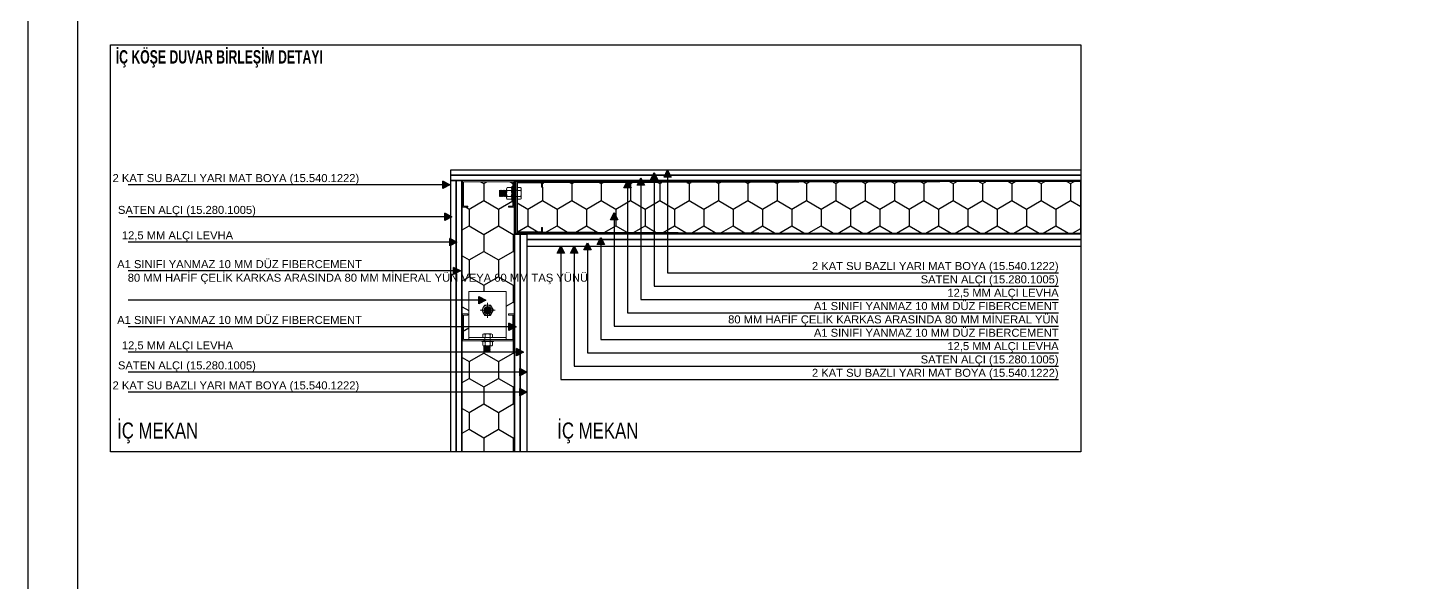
# Model space of a CAD drawing. Header units: centimetres. Extents: x -373760 to 14750, y -122502 to 29584.
# Drawn here: x -182437 to -178209, y -76684 to -75010 of the extents above; entities that cross this region are included whole.
import ezdxf
from ezdxf.enums import TextEntityAlignment as Align

# ---------------------------------------------------------------- set-up
doc = ezdxf.new("R2010")
doc.units = ezdxf.units.CM
doc.linetypes.add('HIDDEN2', pattern=[0.1875, 0.125, -0.0625])
for name, color, linetype, lineweight in [('Bolt', 7, 'Continuous', 0), ('Part', 1, 'Continuous', 0), ('Part_Hidden', 7, 'Continuous', 0), ('YAZI', 5, 'Continuous', 0)]:
    doc.layers.add(name, color=color, linetype=linetype, lineweight=lineweight)
doc.layers.add('CER', color=4, linetype='Continuous')
doc.layers.add('Tarama', color=253, linetype='Continuous')
doc.styles.add('ROMANS', font='', dxfattribs={"width": 0.8})
doc.styles.add('TROMANS', font='arial.ttf', dxfattribs={"width": 0.75})
doc.styles.add('YAZI', font='arial.ttf', dxfattribs={"height": 34})
doc.styles.get('ROMANS').set_extended_font_data('VNI-Avo')
pattern_1 = [(270, (-232217.217, -63962.663), (44.330823, -76.78324), [51.18883, -102.37765]), (30, (-232217.217, -63962.663), (44.330824, 76.78324), [51.18883, -102.37765]), (330, (-232217.217, -63962.663), (88.661647, -2e-07), [-102.37765, 51.18883])]

# ---------------------------------------------------------------- blocks, each defined once
blk = doc.blocks.new('*A721')
at = {"layer": 'Bolt'}
blk.add_hatch(color=256, dxfattribs=at).paths.add_polyline_path([(109.1, 229.4), (109.1, 229.5), (109.1, 229.6), (109.1, 229.7), (109.1, 229.8), (109.1, 229.9), (109.2, 229.9), (109.2, 230), (109.2, 230.1), (109.2, 230.2), (109.2, 230.3), (109.2, 230.4), (109.2, 230.5), (109.2, 230.5), (109.2, 230.6), (109.3, 230.7), (109.3, 230.8), (109.3, 230.9), (109.3, 231), (109.3, 231), (109.4, 231.1), (109.4, 231.2), (109.4, 231.3), (109.4, 231.4), (109.5, 231.5), (109.5, 231.5), (109.5, 231.6), (109.5, 231.7), (109.6, 231.8), (109.6, 231.9), (109.6, 231.9), (109.7, 232), (109.7, 232.1), (109.7, 232.2), (109.8, 232.3), (109.8, 232.3), (109.8, 232.4), (109.9, 232.5), (109.9, 232.6), (110, 232.6), (110, 232.7), (110, 232.8), (110.1, 232.9), (110.1, 232.9), (110.2, 233), (110.2, 233.1), (110.3, 233.2), (110.3, 233.2), (110.4, 233.3), (110.4, 233.4), (110.5, 233.4), (110.5, 233.5), (110.6, 233.6), (110.6, 233.7), (110.7, 233.7), (110.7, 233.8), (110.8, 233.9), (110.8, 233.9), (110.9, 234), (110.9, 234), (111, 234.1), (111.1, 234.2), (111.1, 234.2), (111.2, 234.3), (111.2, 234.4), (111.3, 234.4), (111.4, 234.5), (111.4, 234.5), (111.5, 234.6), (111.6, 234.6), (111.6, 234.7), (111.7, 234.8), (111.8, 234.8), (111.8, 234.9), (111.9, 234.9), (112, 235), (112, 235), (112.1, 235.1), (112.2, 235.1), (112.2, 235.2), (112.3, 235.2), (112.4, 235.3), (112.5, 235.3), (112.5, 235.4), (112.6, 235.4), (112.7, 235.4), (112.8, 235.5), (112.8, 235.5), (112.9, 235.6), (113, 235.6), (113.1, 235.6), (113.1, 235.7), (113.2, 235.7), (113.3, 235.7), (113.4, 235.8), (113.4, 235.8), (113.5, 235.8), (113.6, 235.9), (113.7, 235.9), (113.8, 235.9), (113.9, 236), (113.9, 236), (114, 236), (114.1, 236), (114.2, 236.1), (114.3, 236.1), (114.3, 236.1), (114.4, 236.1), (114.5, 236.2), (114.6, 236.2), (114.7, 236.2), (114.8, 236.2), (114.8, 236.2), (114.9, 236.2), (115, 236.3), (115.1, 236.3), (115.2, 236.3), (115.3, 236.3), (115.4, 236.3), (115.4, 236.3), (115.5, 236.3), (115.6, 236.3), (115.7, 236.3), (115.8, 236.3), (115.9, 236.3), (116, 236.3), (116, 236.3), (116.1, 236.3), (116.2, 236.3), (116.3, 236.3), (116.4, 236.3), (116.5, 236.3), (116.6, 236.3), (116.6, 236.3), (116.7, 236.3), (116.8, 236.3), (116.9, 236.3), (117, 236.3), (117.1, 236.3), (117.2, 236.3), (117.2, 236.3), (117.3, 236.2), (117.4, 236.2), (117.5, 236.2), (117.6, 236.2), (117.7, 236.2), (117.7, 236.2), (117.8, 236.1), (117.9, 236.1), (118, 236.1), (118.1, 236.1), (118.2, 236), (118.2, 236), (118.3, 236), (118.4, 236), (118.5, 235.9), (118.6, 235.9), (118.6, 235.9), (118.7, 235.8), (118.8, 235.8), (118.9, 235.8), (119, 235.7), (119, 235.7), (119.1, 235.7), (119.2, 235.6), (119.3, 235.6), (119.4, 235.6), (119.4, 235.5), (119.5, 235.5), (119.6, 235.4), (119.7, 235.4), (119.7, 235.4), (119.8, 235.3), (119.9, 235.3), (119.9, 235.2), (120, 235.2), (120.1, 235.1), (120.2, 235.1), (120.2, 235), (120.3, 235), (120.4, 234.9), (120.4, 234.9), (120.5, 234.8), (120.6, 234.8), (120.6, 234.7), (120.7, 234.6), (120.8, 234.6), (120.8, 234.5), (120.9, 234.5), (121, 234.4), (121, 234.4), (121.1, 234.3), (121.1, 234.2), (121.2, 234.2), (121.3, 234.1), (121.3, 234), (121.4, 234), (121.4, 233.9), (121.5, 233.9), (121.5, 233.8), (121.6, 233.7), (121.6, 233.7), (121.7, 233.6), (121.8, 233.5), (121.8, 233.4), (121.9, 233.4), (121.9, 233.3), (121.9, 233.2), (122, 233.2), (122, 233.1), (122.1, 233), (122.1, 232.9), (122.2, 232.9), (122.2, 232.8), (122.3, 232.7), (122.3, 232.6), (122.3, 232.6), (122.4, 232.5), (122.4, 232.4), (122.5, 232.3), (122.5, 232.3), (122.5, 232.2), (122.6, 232.1), (122.6, 232), (122.6, 231.9), (122.7, 231.9), (122.7, 231.8), (122.7, 231.7), (122.7, 231.6), (122.8, 231.5), (122.8, 231.5), (122.8, 231.4), (122.9, 231.3), (122.9, 231.2), (122.9, 231.1), (122.9, 231), (122.9, 231), (123, 230.9), (123, 230.8), (123, 230.7), (123, 230.6), (123, 230.5), (123, 230.5), (123.1, 230.4), (123.1, 230.3), (123.1, 230.2), (123.1, 230.1), (123.1, 230), (123.1, 229.9), (123.1, 229.9), (123.1, 229.8), (123.1, 229.7), (123.1, 229.6), (123.1, 229.5), (123.1, 229.4), (123.1, 229.3), (123.1, 229.3), (123.1, 229.2), (123.1, 229.1), (123.1, 229), (123.1, 228.9), (123.1, 228.8), (123.1, 228.7), (123.1, 228.7), (123.1, 228.6), (123.1, 228.5), (123.1, 228.4), (123.1, 228.3), (123, 228.2), (123, 228.2), (123, 228.1), (123, 228), (123, 227.9), (123, 227.8), (122.9, 227.7), (122.9, 227.6), (122.9, 227.6), (122.9, 227.5), (122.9, 227.4), (122.8, 227.3), (122.8, 227.2), (122.8, 227.2), (122.7, 227.1), (122.7, 227), (122.7, 226.9), (122.7, 226.8), (122.6, 226.7), (122.6, 226.7), (122.6, 226.6), (122.5, 226.5), (122.5, 226.4), (122.5, 226.4), (122.4, 226.3), (122.4, 226.2), (122.3, 226.1), (122.3, 226), (122.3, 226), (122.2, 225.9), (122.2, 225.8), (122.1, 225.7), (122.1, 225.7), (122, 225.6), (122, 225.5), (121.9, 225.5), (121.9, 225.4), (121.9, 225.3), (121.8, 225.2), (121.8, 225.2), (121.7, 225.1), (121.6, 225), (121.6, 225), (121.5, 224.9), (121.5, 224.8), (121.4, 224.8), (121.4, 224.7), (121.3, 224.6), (121.3, 224.6), (121.2, 224.5), (121.1, 224.5), (121.1, 224.4), (121, 224.3), (121, 224.3), (120.9, 224.2), (120.8, 224.2), (120.8, 224.1), (120.7, 224), (120.6, 224), (120.6, 223.9), (120.5, 223.9), (120.4, 223.8), (120.4, 223.8), (120.3, 223.7), (120.2, 223.7), (120.2, 223.6), (120.1, 223.6), (120, 223.5), (119.9, 223.5), (119.9, 223.4), (119.8, 223.4), (119.7, 223.3), (119.7, 223.3), (119.6, 223.3), (119.5, 223.2), (119.4, 223.2), (119.4, 223.1), (119.3, 223.1), (119.2, 223.1), (119.1, 223), (119, 223), (119, 222.9), (118.9, 222.9), (118.8, 222.9), (118.7, 222.8), (118.6, 222.8), (118.6, 222.8), (118.5, 222.8), (118.4, 222.7), (118.3, 222.7), (118.2, 222.7), (118.2, 222.6), (118.1, 222.6), (118, 222.6), (117.9, 222.6), (117.8, 222.6), (117.7, 222.5), (117.7, 222.5), (117.6, 222.5), (117.5, 222.5), (117.4, 222.5), (117.3, 222.4), (117.2, 222.4), (117.2, 222.4), (117.1, 222.4), (117, 222.4), (116.9, 222.4), (116.8, 222.4), (116.7, 222.4), (116.6, 222.4), (116.6, 222.4), (116.5, 222.4), (116.4, 222.4), (116.3, 222.3), (116.2, 222.3), (116.1, 222.3), (116, 222.3), (116, 222.3), (115.9, 222.4), (115.8, 222.4), (115.7, 222.4), (115.6, 222.4), (115.5, 222.4), (115.4, 222.4), (115.4, 222.4), (115.3, 222.4), (115.2, 222.4), (115.1, 222.4), (115, 222.4), (114.9, 222.4), (114.8, 222.5), (114.8, 222.5), (114.7, 222.5), (114.6, 222.5), (114.5, 222.5), (114.4, 222.6), (114.3, 222.6), (114.3, 222.6), (114.2, 222.6), (114.1, 222.6), (114, 222.7), (113.9, 222.7), (113.9, 222.7), (113.8, 222.8), (113.7, 222.8), (113.6, 222.8), (113.5, 222.8), (113.4, 222.9), (113.4, 222.9), (113.3, 222.9), (113.2, 223), (113.1, 223), (113.1, 223.1), (113, 223.1), (112.9, 223.1), (112.8, 223.2), (112.8, 223.2), (112.7, 223.3), (112.6, 223.3), (112.5, 223.3), (112.5, 223.4), (112.4, 223.4), (112.3, 223.5), (112.2, 223.5), (112.2, 223.6), (112.1, 223.6), (112, 223.7), (112, 223.7), (111.9, 223.8), (111.8, 223.8), (111.8, 223.9), (111.7, 223.9), (111.6, 224), (111.6, 224), (111.5, 224.1), (111.4, 224.2), (111.4, 224.2), (111.3, 224.3), (111.2, 224.3), (111.2, 224.4), (111.1, 224.5), (111.1, 224.5), (111, 224.6), (110.9, 224.6), (110.9, 224.7), (110.8, 224.8), (110.8, 224.8), (110.7, 224.9), (110.7, 225), (110.6, 225), (110.6, 225.1), (110.5, 225.2), (110.5, 225.2), (110.4, 225.3), (110.4, 225.4), (110.3, 225.5), (110.3, 225.5), (110.2, 225.6), (110.2, 225.7), (110.1, 225.7), (110.1, 225.8), (110, 225.9), (110, 226), (110, 226), (109.9, 226.1), (109.9, 226.2), (109.8, 226.3), (109.8, 226.4), (109.8, 226.4), (109.7, 226.5), (109.7, 226.6), (109.7, 226.7), (109.6, 226.7), (109.6, 226.8), (109.6, 226.9), (109.5, 227), (109.5, 227.1), (109.5, 227.2), (109.5, 227.2), (109.4, 227.3), (109.4, 227.4), (109.4, 227.5), (109.4, 227.6), (109.3, 227.6), (109.3, 227.7), (109.3, 227.8), (109.3, 227.9), (109.3, 228), (109.2, 228.1), (109.2, 228.2), (109.2, 228.2), (109.2, 228.3), (109.2, 228.4), (109.2, 228.5), (109.2, 228.6), (109.2, 228.7), (109.2, 228.7), (109.1, 228.8), (109.1, 228.9), (109.1, 229), (109.1, 229.1), (109.1, 229.2), (109.1, 229.3), (109.1, 229.3)], flags=17)
at = {"layer": 'Bolt', "linetype": 'Continuous', "lineweight": 0}
for p, q in [((116.1, 215.3), (116.1, 243.3)), ((102.1, 229.3), (130.1, 229.3))]:
    blk.add_line(p, q, dxfattribs=at)

msp = doc.modelspace()

# ---------------------------------------------------------------- hatches: boundary and pattern name
h = msp.add_hatch(color=256)
h.dxf.hatch_style = 1
h.paths.add_polyline_path([(-180554.91, -75468.37), (-180533.05, -75468.37), (-180539.38, -75455.97), (-180551.32, -75461.33)])
h.paths.add_polyline_path([(-180551.32, -75461.33), (-180539.38, -75455.97), (-180543.98, -75446.95)])
h = msp.add_hatch(color=256)
h.dxf.hatch_style = 1
h.paths.add_polyline_path([(-180514.6, -75460.31), (-180492.75, -75460.31), (-180499.08, -75447.91), (-180511.01, -75453.27)])
h.paths.add_polyline_path([(-180511.01, -75453.27), (-180499.08, -75447.91), (-180503.68, -75438.89)])
h = msp.add_hatch(color=256)
h.dxf.hatch_style = 1
h.paths.add_polyline_path([(-181183.35, -75473.19), (-181183.35, -75495.05), (-181170.95, -75488.72), (-181176.31, -75476.78)])
h.paths.add_polyline_path([(-181176.31, -75476.78), (-181170.95, -75488.72), (-181161.93, -75484.12)])
h = msp.add_hatch(color=256)
h.dxf.hatch_style = 1
h.paths.add_polyline_path([(-180635.52, -75492.55), (-180613.67, -75492.55), (-180620, -75480.15), (-180631.93, -75485.51)])
h.paths.add_polyline_path([(-180631.93, -75485.51), (-180620, -75480.15), (-180624.6, -75471.14)])
h = msp.add_hatch(color=256)
h.dxf.hatch_style = 1
h.paths.add_polyline_path([(-180595.22, -75484.49), (-180573.36, -75484.49), (-180579.69, -75472.09), (-180591.63, -75477.45)])
h.paths.add_polyline_path([(-180591.63, -75477.45), (-180579.69, -75472.09), (-180584.29, -75463.07)])
h = msp.add_hatch(color=256)
h.dxf.hatch_style = 1
h.paths.add_polyline_path([(-181177.07, -75569.32), (-181177.07, -75591.17), (-181164.66, -75584.85), (-181170.03, -75572.91)])
h.paths.add_polyline_path([(-181170.03, -75572.91), (-181164.66, -75584.85), (-181155.65, -75580.25)])
h = msp.add_hatch(color=256)
h.dxf.hatch_style = 1
h.paths.add_polyline_path([(-180675.83, -75589.29), (-180653.97, -75589.29), (-180660.3, -75576.89), (-180672.24, -75582.25)])
h.paths.add_polyline_path([(-180672.24, -75582.25), (-180660.3, -75576.89), (-180664.9, -75567.87)])
h = msp.add_hatch(color=256)
h.dxf.hatch_style = 1
h.paths.add_polyline_path([(-181162.13, -75646.11), (-181162.13, -75667.97), (-181149.72, -75661.64), (-181155.09, -75649.7)])
h.paths.add_polyline_path([(-181155.09, -75649.7), (-181149.72, -75661.64), (-181140.71, -75657.04)])
h = msp.add_hatch(color=256)
h.dxf.hatch_style = 1
h.paths.add_polyline_path([(-180837.05, -75690.05), (-180815.2, -75690.05), (-180821.53, -75677.65), (-180833.46, -75683.01)])
h.paths.add_polyline_path([(-180833.46, -75683.01), (-180821.53, -75677.65), (-180826.13, -75668.64)])
h = msp.add_hatch(color=256)
h.dxf.hatch_style = 1
h.paths.add_polyline_path([(-180796.75, -75690.05), (-180774.89, -75690.05), (-180781.22, -75677.65), (-180793.16, -75683.01)])
h.paths.add_polyline_path([(-180793.16, -75683.01), (-180781.22, -75677.65), (-180785.82, -75668.64)])
h = msp.add_hatch(color=256)
h.dxf.hatch_style = 1
h.paths.add_polyline_path([(-180756.44, -75679.98), (-180734.59, -75679.98), (-180740.91, -75667.57), (-180752.85, -75672.94)])
h.paths.add_polyline_path([(-180752.85, -75672.94), (-180740.91, -75667.57), (-180745.51, -75658.56)])
h = msp.add_hatch(color=256)
h.dxf.hatch_style = 1
h.paths.add_polyline_path([(-180716.14, -75663.86), (-180694.28, -75663.86), (-180700.61, -75651.45), (-180712.54, -75656.82)])
h.paths.add_polyline_path([(-180712.54, -75656.82), (-180700.61, -75651.45), (-180705.21, -75642.44)])
h = msp.add_hatch(color=256)
h.dxf.hatch_style = 1
h.paths.add_polyline_path([(-181151.11, -75733.14), (-181151.11, -75755), (-181138.7, -75748.67), (-181144.07, -75736.73)])
h.paths.add_polyline_path([(-181144.07, -75736.73), (-181138.7, -75748.67), (-181129.69, -75744.07)])
h = msp.add_hatch(color=256)
h.dxf.hatch_style = 1
h.paths.add_polyline_path([(-181074.22, -75821.6), (-181074.22, -75843.45), (-181061.82, -75837.12), (-181067.18, -75825.19)])
h.paths.add_polyline_path([(-181067.18, -75825.19), (-181061.82, -75837.12), (-181052.8, -75832.52)])
h = msp.add_hatch(color=256)
h.dxf.hatch_style = 1
h.paths.add_polyline_path([(-180983.03, -75901.73), (-180983.03, -75923.59), (-180970.63, -75917.26), (-180975.99, -75905.32)])
h.paths.add_polyline_path([(-180975.99, -75905.32), (-180970.63, -75917.26), (-180961.61, -75912.66)])
h = msp.add_hatch(color=256)
h.dxf.hatch_style = 1
h.paths.add_polyline_path([(-180960.5, -75978.53), (-180960.5, -76000.38), (-180948.1, -75994.05), (-180953.46, -75982.12)])
h.paths.add_polyline_path([(-180953.46, -75982.12), (-180948.1, -75994.05), (-180939.08, -75989.45)])
h = msp.add_hatch(color=256)
h.dxf.hatch_style = 1
h.paths.add_polyline_path([(-180950.38, -76038.98), (-180950.38, -76060.84), (-180937.98, -76054.51), (-180943.34, -76042.58)])
h.paths.add_polyline_path([(-180943.34, -76042.58), (-180937.98, -76054.51), (-180928.96, -76049.91)])
h = msp.add_hatch(color=256)
h.dxf.hatch_style = 1
h.paths.add_polyline_path([(-180950.38, -76099.44), (-180950.38, -76121.3), (-180937.98, -76114.97), (-180943.34, -76103.04)])
h.paths.add_polyline_path([(-180943.34, -76103.04), (-180937.98, -76114.97), (-180928.96, -76110.37)])
at = {"layer": 'Tarama', "ltscale": 3}
h = msp.add_hatch(dxfattribs=at)
h.set_pattern_fill('HONEY', color=256, scale=16.122465, angle=270)
h.set_pattern_definition(pattern_1)
h.paths.add_polyline_path([(-180967.66, -75989.45), (-181124.04, -75989.45), (-181124.04, -76290.79), (-180967.66, -76290.79)], flags=16)
h.paths.add_polyline_path([(-181062.46, -75968.3), (-181062.46, -75958.89, -0.254994), (-181058.76, -75956.88), (-181065.14, -75954.6), (-181055.74, -75954.6), (-181055.74, -75951.37), (-181104.11, -75951.37), (-181120.01, -75951.37), (-181120.01, -75912.66), (-181123.24, -75912.66), (-181123.24, -75954.59), (-181124.04, -75954.59), (-181126.46, -75954.59), (-181126.46, -76290.79), (-180965.24, -76290.79), (-180965.24, -75914.51), (-180971.69, -75917.8), (-180971.69, -75951.37), (-180979.54, -75951.37), (-181003.72, -75951.37), (-181039.61, -75951.37), (-181039.61, -75956.88), (-181036.59, -75956.88), (-181030.21, -75954.6), (-181047.68, -75956.88, -0.1339181), (-181040.29, -75958.89), (-181040.29, -75968.3, -0.1678131), (-181049.6, -75970.19), (-181048.67, -75970.42), (-181040.96, -75971.66), (-181040.96, -75972.55), (-181039.61, -75972.73), (-181039.61, -75977.03), (-181055.74, -75974.88), (-181054.39, -75975.96), (-181040.96, -75978.11), (-181040.96, -75979), (-181039.61, -75979.18), (-181039.61, -75983.48), (-181055.74, -75981.33), (-181055.74, -75977.03), (-181054.39, -75975.96), (-181055.74, -75974.88), (-181055.74, -75970.58), (-181049.6, -75970.19, -0.1003227), (-181055.07, -75968.3, -0.5454545)])
h.paths.add_polyline_path([(-181055.74, -75983.48), (-181054.39, -75982.41), (-181040.96, -75984.56), (-181039.61, -75985.63), (-181040.96, -75986.71), (-181039.61, -75987.78), (-181055.74, -75987.78), (-181054.39, -75986.71), (-181055.74, -75985.63), (-181054.39, -75984.56)], flags=16)
h.paths.add_polyline_path([(-180967.66, -75551.75), (-180984.59, -75551.75), (-180984.59, -75548.52), (-180971.69, -75548.52), (-180971.69, -75530.77), (-180974.27, -75530.77), (-180974.43, -75523.11, -0.254994), (-180976.85, -75527.54), (-180988.13, -75527.54, -0.2549808), (-180990.55, -75523.11), (-180990.55, -75519.89), (-180992.16, -75517.87), (-180993.45, -75519.48), (-180994.74, -75517.87), (-180996.03, -75519.48), (-180997.32, -75517.87), (-180998.61, -75519.48), (-180999.9, -75517.87), (-181001.19, -75519.48), (-181002.48, -75517.87), (-181003.77, -75519.48), (-181005.06, -75517.87), (-181006.35, -75519.48), (-181007.64, -75517.87), (-181008.93, -75519.48), (-181010.22, -75517.87), (-181011.51, -75519.48), (-181011.51, -75500.14), (-181010.22, -75501.75), (-181008.93, -75500.14), (-181007.64, -75501.75), (-181006.35, -75500.14), (-181005.06, -75501.75), (-181003.77, -75500.14), (-181001.19, -75500.14), (-180999.9, -75501.75), (-180998.61, -75500.14), (-180997.32, -75501.75), (-180996.03, -75500.14), (-180993.45, -75500.14), (-180992.16, -75501.75), (-180990.55, -75499.73), (-180990.55, -75496.51, -0.2550072), (-180988.13, -75492.07), (-180976.85, -75492.07, -0.254994), (-180974.43, -75496.51), (-180974.27, -75488.85), (-180971.69, -75488.85), (-180971.69, -75474.36), (-180979.54, -75474.36), (-181003.72, -75474.36), (-181047.68, -75474.36), (-181071.86, -75474.36), (-181120.01, -75474.36), (-181120.01, -75548.52), (-181107.12, -75548.52), (-181107.12, -75551.75), (-181124.04, -75551.75), (-181124.04, -75832.52), (-181104.11, -75832.52), (-181104.11, -75806.26), (-180991.25, -75806.26), (-180991.25, -75912.66), (-180983.03, -75912.66), (-180983.03, -75901.73), (-180971.69, -75907.52), (-180971.69, -75877.2), (-180984.59, -75877.2), (-180984.59, -75873.98), (-180967.66, -75873.98)])
h.paths.add_polyline_path([(-181104.11, -75832.52), (-181124.04, -75832.52), (-181124.04, -75912.66), (-181123.24, -75912.66), (-181123.24, -75873.98), (-181107.12, -75873.98), (-181107.12, -75877.2), (-181120.01, -75877.2), (-181120.01, -75912.66), (-181104.11, -75912.66)], flags=17)
h.paths.add_polyline_path([(-181104.11, -75912.66), (-181120.01, -75912.66), (-181120.01, -75951.37), (-181104.11, -75951.37)], flags=17)
h = msp.add_hatch(dxfattribs=at)
h.set_pattern_fill('HONEY', color=256, scale=16.122465, angle=270)
h.set_pattern_definition(pattern_1)
h.paths.add_polyline_path([(-179254.76, -75473.55), (-180503.68, -75476.51), (-180503.68, -75627.63), (-179893.77, -75629.94), (-179254.76, -75629.94)])
h.paths.add_polyline_path([(-180503.68, -75476.51), (-180543.98, -75476.6), (-180543.98, -75627.48), (-180503.68, -75627.63)])
h.paths.add_polyline_path([(-180543.98, -75476.6), (-180577.35, -75476.68), (-180573.36, -75484.49), (-180584.29, -75484.49), (-180584.29, -75627.33), (-180543.98, -75627.48)])
h.paths.add_polyline_path([(-180584.29, -75484.49), (-180595.22, -75484.49), (-180591.25, -75476.71), (-180621.71, -75476.79), (-180613.67, -75492.55), (-180624.6, -75492.55), (-180624.6, -75627.18), (-180584.29, -75627.33)])
h.paths.add_polyline_path([(-180624.6, -75492.55), (-180635.52, -75492.55), (-180627.49, -75476.8), (-180881.4, -75477.4), (-180881.4, -75490.48), (-180884.63, -75490.48), (-180884.63, -75477.58), (-180958.79, -75477.58), (-180958.79, -75492.07), (-180948.31, -75492.07, -0.2549808), (-180945.89, -75496.51), (-180945.89, -75523.11, -0.2550072), (-180948.31, -75527.54), (-180958.79, -75527.54), (-180958.79, -75625.91), (-180884.63, -75625.91), (-180884.63, -75613.01), (-180881.4, -75613.01), (-180881.4, -75626.2), (-180664.9, -75627.02), (-180664.9, -75589.29), (-180675.83, -75589.29), (-180664.9, -75567.87), (-180653.97, -75589.29), (-180664.9, -75589.29), (-180664.9, -75627.02), (-180624.6, -75627.18)])
h = msp.add_hatch(dxfattribs=at)
h.set_pattern_fill('HONEY', color=256, scale=16.122465, angle=270)
h.set_pattern_definition(pattern_1)
h.paths.add_polyline_path([(-180968.38, -75989.45), (-181124.04, -75989.45), (-181124.04, -76290.79), (-180967.66, -76290.79)])

# ---------------------------------------------------------------- linework, layer by layer
for p, q in [((-180543.98, -75446.95), (-180533.05, -75468.37)), ((-180503.68, -75438.89), (-180492.75, -75460.31)), ((-181183.35, -75484.12), (-182133.89, -75484.12)), ((-181161.93, -75484.12), (-181183.35, -75473.19)), ((-181183.35, -75495.05), (-181183.35, -75473.19)), ((-181161.93, -75484.12), (-181183.35, -75495.05)), ((-180613.67, -75492.55), (-180635.52, -75492.55)), ((-180624.6, -75471.14), (-180613.67, -75492.55)), ((-180573.36, -75484.49), (-180595.22, -75484.49)), ((-180584.29, -75463.07), (-180573.36, -75484.49)), ((-180533.05, -75468.37), (-180554.91, -75468.37)), ((-181177.07, -75580.25), (-182133.89, -75580.25)), ((-181155.65, -75580.25), (-181177.07, -75569.32)), ((-181177.07, -75591.17), (-181177.07, -75569.32)), ((-181155.65, -75580.25), (-181177.07, -75591.17)), ((-180664.9, -75567.87), (-180653.97, -75589.29)), ((-180653.97, -75589.29), (-180675.83, -75589.29)), ((-181162.13, -75657.04), (-182133.89, -75657.04)), ((-181140.71, -75657.04), (-181162.13, -75646.11)), ((-181162.13, -75667.97), (-181162.13, -75646.11)), ((-181140.71, -75657.04), (-181162.13, -75667.97)), ((-180826.13, -75668.64), (-180815.2, -75690.05)), ((-180785.82, -75668.64), (-180774.89, -75690.05)), ((-180745.51, -75658.56), (-180734.59, -75679.98)), ((-180694.28, -75663.86), (-180716.14, -75663.86)), ((-180705.21, -75642.44), (-180694.28, -75663.86)), ((-180815.2, -75690.05), (-180837.05, -75690.05)), ((-180774.89, -75690.05), (-180796.75, -75690.05)), ((-180734.59, -75679.98), (-180756.44, -75679.98)), ((-181151.11, -75744.07), (-182133.89, -75744.07)), ((-181129.69, -75744.07), (-181151.11, -75733.14)), ((-181129.69, -75744.07), (-181151.11, -75755)), ((-181074.22, -75832.52), (-182133.89, -75832.52)), ((-181074.22, -75843.45), (-181074.22, -75821.6)), ((-181052.8, -75832.52), (-181074.22, -75843.45)), ((-180983.03, -75912.66), (-182133.89, -75912.66)), ((-180961.61, -75912.66), (-180983.03, -75901.73)), ((-180983.03, -75923.59), (-180983.03, -75901.73)), ((-180961.61, -75912.66), (-180983.03, -75923.59)), ((-180960.5, -75989.45), (-182133.89, -75989.45)), ((-180939.08, -75989.45), (-180960.5, -75978.53)), ((-180960.5, -76000.38), (-180960.5, -75978.53)), ((-180939.08, -75989.45), (-180960.5, -76000.38)), ((-180950.38, -76049.91), (-182133.89, -76049.91)), ((-180928.96, -76049.91), (-180950.38, -76038.98)), ((-180950.38, -76060.84), (-180950.38, -76038.98)), ((-180928.96, -76049.91), (-180950.38, -76060.84)), ((-180950.38, -76110.37), (-182133.89, -76110.37)), ((-180928.96, -76110.37), (-180950.38, -76099.44)), ((-180950.38, -76121.3), (-180950.38, -76099.44)), ((-180928.96, -76110.37), (-180950.38, -76121.3))]:
    msp.add_line(p, q)
at = {"color": 11}
msp.add_line((-180962.01, -75632.36), (-180962.01, -75629.14), dxfattribs=at)
for points in [[(-182186.76, -75060.48), (-179254.76, -75060.48), (-179254.76, -76290.79), (-182186.76, -76290.79)], [(-180533.05, -75468.37), (-180554.91, -75468.37), (-180543.98, -75446.95)], [(-180492.75, -75460.31), (-180514.6, -75460.31), (-180503.68, -75438.89)], [(-181183.35, -75495.05), (-181183.35, -75473.19), (-181161.93, -75484.12)], [(-180613.67, -75492.55), (-180635.52, -75492.55), (-180624.6, -75471.14)], [(-180573.36, -75484.49), (-180595.22, -75484.49), (-180584.29, -75463.07)], [(-181177.07, -75591.17), (-181177.07, -75569.32), (-181155.65, -75580.25)], [(-180653.97, -75589.29), (-180675.83, -75589.29), (-180664.9, -75567.87)], [(-181162.13, -75667.97), (-181162.13, -75646.11), (-181140.71, -75657.04)], [(-180815.2, -75690.05), (-180837.05, -75690.05), (-180826.13, -75668.64)], [(-180774.89, -75690.05), (-180796.75, -75690.05), (-180785.82, -75668.64)], [(-180734.59, -75679.98), (-180756.44, -75679.98), (-180745.51, -75658.56)], [(-180694.28, -75663.86), (-180716.14, -75663.86), (-180705.21, -75642.44)], [(-181151.11, -75755), (-181151.11, -75733.14), (-181129.69, -75744.07)], [(-181074.22, -75843.45), (-181074.22, -75821.6), (-181052.8, -75832.52)], [(-180983.03, -75923.59), (-180983.03, -75901.73), (-180961.61, -75912.66)], [(-180960.5, -76000.38), (-180960.5, -75978.53), (-180939.08, -75989.45)], [(-180950.38, -76060.84), (-180950.38, -76038.98), (-180928.96, -76049.91)], [(-180950.38, -76121.3), (-180950.38, -76099.44), (-180928.96, -76110.37)]]:
    msp.add_lwpolyline(points, close=True)
for points in [[(-179254.76, -75455.01), (-181158.71, -75455.01), (-181158.71, -75438.89), (-179254.76, -75438.89)], [(-179254.76, -75471.14), (-181158.71, -75471.14), (-181158.71, -75455.01), (-179254.76, -75455.01)], [(-181158.71, -76290.79), (-181158.71, -75471.14), (-181142.59, -75471.14), (-181142.59, -76290.79)], [(-181142.59, -76290.79), (-181142.59, -75471.14), (-181126.46, -75471.14), (-181126.46, -76290.79)], [(-180965.24, -76290.79), (-180965.24, -75632.36), (-180949.12, -75632.36), (-180949.12, -76290.79)], [(-180949.12, -76290.79), (-180949.12, -75632.36), (-180928.96, -75632.36), (-180928.96, -76290.79)], [(-179254.76, -75632.36), (-180928.96, -75632.36), (-180928.96, -75648.48), (-179254.76, -75648.48)], [(-179254.76, -75648.48), (-180928.96, -75648.48), (-180928.96, -75668.64), (-179254.76, -75668.64)]]:
    msp.add_lwpolyline(points, dxfattribs=at)
for points in [[(-180503.68, -75460.31), (-180503.68, -75749.25), (-179322.18, -75749.25)], [(-180624.6, -75492.55), (-180624.6, -75870.17), (-179322.18, -75870.17)], [(-180584.29, -75484.49), (-180584.29, -75829.86), (-179322.18, -75829.86)], [(-180543.98, -75468.37), (-180543.98, -75789.55), (-179322.18, -75789.55)], [(-180664.9, -75589.29), (-180664.9, -75910.47), (-179322.18, -75910.47)], [(-180705.21, -75663.86), (-180705.21, -75950.78), (-179322.18, -75950.78)], [(-180826.13, -75690.05), (-180826.13, -76071.7), (-179322.18, -76071.7)], [(-180785.82, -75690.05), (-180785.82, -76031.39), (-179322.18, -76031.39)], [(-180745.51, -75679.98), (-180745.51, -75991.08), (-179322.18, -75991.08)]]:
    msp.add_lwpolyline(points)
at = {"layer": 'Bolt', "color": 3}
for p, q in [((-181011.51, -75519.48), (-181011.51, -75500.14)), ((-181010.22, -75501.75), (-181011.51, -75500.14)), ((-181008.93, -75500.14), (-181011.51, -75519.48)), ((-181010.22, -75501.75), (-181011.51, -75509.81)), ((-181010.22, -75501.75), (-181008.93, -75500.14)), ((-181010.22, -75517.87), (-181007.64, -75501.75)), ((-181008.93, -75500.14), (-181007.64, -75501.75)), ((-181008.93, -75519.48), (-181006.35, -75500.14)), ((-181007.64, -75501.75), (-181006.35, -75500.14)), ((-181005.06, -75501.75), (-181007.64, -75517.87)), ((-181006.35, -75500.14), (-181005.06, -75501.75)), ((-181003.77, -75500.14), (-181006.35, -75519.48)), ((-181005.06, -75501.75), (-181003.77, -75500.14)), ((-181005.06, -75517.87), (-181002.48, -75501.75)), ((-181003.77, -75500.14), (-181002.48, -75501.75)), ((-181003.77, -75519.48), (-181001.19, -75500.14)), ((-181002.48, -75501.75), (-181001.19, -75500.14)), ((-180999.9, -75501.75), (-181002.48, -75517.87)), ((-181001.19, -75500.14), (-180999.9, -75501.75)), ((-180998.61, -75500.14), (-181001.19, -75519.48)), ((-180999.9, -75501.75), (-180998.61, -75500.14)), ((-180999.9, -75517.87), (-180997.32, -75501.75)), ((-180998.61, -75500.14), (-180997.32, -75501.75)), ((-180998.61, -75519.48), (-180996.03, -75500.14)), ((-180997.32, -75501.75), (-180996.03, -75500.14)), ((-180994.74, -75501.75), (-180997.32, -75517.87)), ((-180996.03, -75500.14), (-180994.74, -75501.75)), ((-180993.45, -75500.14), (-180996.03, -75519.48)), ((-180994.74, -75501.75), (-180993.45, -75500.14)), ((-180994.74, -75517.87), (-180992.16, -75501.75)), ((-180993.45, -75500.14), (-180992.16, -75501.75)), ((-180993.45, -75519.48), (-180990.87, -75500.14)), ((-180992.16, -75501.75), (-180990.87, -75500.14)), ((-180990.87, -75500.14), (-180990.55, -75500.54)), ((-180990.55, -75523.11), (-180990.55, -75496.51)), ((-180990.55, -75523.11), (-180990.55, -75496.51)), ((-180988.13, -75492.07), (-180976.85, -75492.07)), ((-180988.13, -75500.94), (-180976.85, -75500.94)), ((-180974.43, -75523.11), (-180974.43, -75496.51)), ((-180974.27, -75500.14), (-180974.43, -75500.14)), ((-180974.27, -75530.77), (-180974.27, -75488.85)), ((-180971.69, -75488.85), (-180974.27, -75488.85)), ((-180971.69, -75530.77), (-180971.69, -75488.85)), ((-180958.79, -75500.14), (-180971.69, -75500.14)), ((-180958.79, -75492.07), (-180948.31, -75492.07)), ((-180958.79, -75527.54), (-180958.79, -75492.07)), ((-180948.31, -75500.94), (-180958.79, -75500.94)), ((-180945.89, -75523.11), (-180945.89, -75496.51)), ((-181011.51, -75519.48), (-181010.22, -75517.87)), ((-181010.22, -75517.87), (-181008.93, -75519.48)), ((-181008.93, -75519.48), (-181007.64, -75517.87)), ((-181007.64, -75517.87), (-181006.35, -75519.48)), ((-181006.35, -75519.48), (-181005.06, -75517.87)), ((-181005.06, -75517.87), (-181003.77, -75519.48)), ((-181003.77, -75519.48), (-181002.48, -75517.87)), ((-181002.48, -75517.87), (-181001.19, -75519.48)), ((-181001.19, -75519.48), (-180999.9, -75517.87)), ((-180999.9, -75517.87), (-180998.61, -75519.48)), ((-180998.61, -75519.48), (-180997.32, -75517.87)), ((-180997.32, -75517.87), (-180996.03, -75519.48)), ((-180996.03, -75519.48), (-180994.74, -75517.87)), ((-180994.74, -75517.87), (-180993.45, -75519.48)), ((-180993.45, -75519.48), (-180992.16, -75517.87)), ((-180992.16, -75517.87), (-180990.55, -75507.79)), ((-180992.16, -75517.87), (-180990.87, -75519.48)), ((-180990.87, -75519.48), (-180990.55, -75519.08)), ((-180976.85, -75518.68), (-180988.13, -75518.68)), ((-180976.85, -75527.54), (-180988.13, -75527.54)), ((-180974.27, -75519.48), (-180974.43, -75519.48)), ((-180971.69, -75530.77), (-180974.27, -75530.77)), ((-180958.79, -75519.48), (-180971.69, -75519.48)), ((-180948.31, -75518.68), (-180958.79, -75518.68)), ((-180948.31, -75527.54), (-180958.79, -75527.54))]:
    msp.add_line(p, q, dxfattribs=at)
at = {"layer": 'Bolt', "color": 4}
for p, q in [((-181030.21, -75954.6), (-181065.14, -75954.6)), ((-181065.14, -75954.6), (-181065.14, -75956.75)), ((-181030.21, -75956.75), (-181065.14, -75956.75)), ((-181062.46, -75944.92), (-181062.46, -75936.18)), ((-181032.9, -75944.92), (-181062.46, -75944.92)), ((-181062.46, -75968.3), (-181062.46, -75958.89)), ((-181036.59, -75934.17), (-181058.76, -75934.17)), ((-181036.59, -75956.88), (-181058.76, -75956.88)), ((-181055.74, -75944.92), (-181055.74, -75954.6)), ((-181055.74, -75956.75), (-181055.74, -75956.88)), ((-181055.07, -75936.18), (-181055.07, -75944.92)), ((-181055.07, -75968.3), (-181055.07, -75958.89)), ((-181040.29, -75936.18), (-181040.29, -75944.92)), ((-181040.29, -75958.89), (-181040.29, -75968.3)), ((-181039.61, -75944.92), (-181039.61, -75954.6)), ((-181039.61, -75956.75), (-181039.61, -75956.88)), ((-181032.9, -75936.18), (-181032.9, -75944.92)), ((-181032.9, -75958.89), (-181032.9, -75968.3)), ((-181030.21, -75954.6), (-181030.21, -75956.75)), ((-181036.59, -75970.31), (-181058.76, -75970.31)), ((-181036.59, -75970.31), (-181058.76, -75970.31)), ((-181055.74, -75970.58), (-181055.4, -75970.31)), ((-181054.39, -75971.66), (-181055.74, -75970.58)), ((-181039.61, -75972.73), (-181055.74, -75970.58)), ((-181055.74, -75972.73), (-181054.39, -75971.66)), ((-181054.39, -75973.81), (-181055.74, -75972.73)), ((-181055.74, -75972.73), (-181039.61, -75974.88)), ((-181055.74, -75974.88), (-181054.39, -75973.81)), ((-181054.39, -75975.96), (-181055.74, -75974.88)), ((-181039.61, -75977.03), (-181055.74, -75974.88)), ((-181055.74, -75977.03), (-181054.39, -75975.96)), ((-181054.39, -75978.11), (-181055.74, -75977.03)), ((-181055.74, -75977.03), (-181039.61, -75979.18)), ((-181055.74, -75979.18), (-181054.39, -75978.11)), ((-181054.39, -75980.26), (-181055.74, -75979.18)), ((-181039.61, -75981.33), (-181055.74, -75979.18)), ((-181055.74, -75981.33), (-181054.39, -75980.26)), ((-181054.39, -75982.41), (-181055.74, -75981.33)), ((-181055.74, -75981.33), (-181039.61, -75983.48)), ((-181055.74, -75983.48), (-181054.39, -75982.41)), ((-181054.39, -75984.56), (-181055.74, -75983.48)), ((-181039.61, -75985.63), (-181055.74, -75983.48)), ((-181055.74, -75985.63), (-181054.39, -75984.56)), ((-181054.39, -75986.71), (-181055.74, -75985.63)), ((-181055.74, -75985.63), (-181039.61, -75987.78)), ((-181054.39, -75986.71), (-181055.74, -75987.78)), ((-181039.61, -75987.78), (-181055.74, -75987.78)), ((-181040.96, -75973.81), (-181054.39, -75971.66)), ((-181054.39, -75973.81), (-181040.96, -75975.96)), ((-181040.96, -75978.11), (-181054.39, -75975.96)), ((-181054.39, -75978.11), (-181040.96, -75980.26)), ((-181040.96, -75982.41), (-181054.39, -75980.26)), ((-181054.39, -75982.41), (-181040.96, -75984.56)), ((-181040.96, -75986.71), (-181054.39, -75984.56)), ((-181054.39, -75986.71), (-181047.68, -75987.78)), ((-181040.96, -75971.66), (-181049.36, -75970.31)), ((-181040.96, -75971.66), (-181039.61, -75970.58)), ((-181039.61, -75972.73), (-181040.96, -75971.66)), ((-181040.96, -75973.81), (-181039.61, -75972.73)), ((-181039.61, -75974.88), (-181040.96, -75973.81)), ((-181040.96, -75975.96), (-181039.61, -75974.88)), ((-181039.61, -75977.03), (-181040.96, -75975.96)), ((-181040.96, -75978.11), (-181039.61, -75977.03)), ((-181039.61, -75979.18), (-181040.96, -75978.11)), ((-181040.96, -75980.26), (-181039.61, -75979.18)), ((-181039.61, -75981.33), (-181040.96, -75980.26)), ((-181040.96, -75982.41), (-181039.61, -75981.33)), ((-181039.61, -75983.48), (-181040.96, -75982.41)), ((-181040.96, -75984.56), (-181039.61, -75983.48)), ((-181039.61, -75985.63), (-181040.96, -75984.56)), ((-181040.96, -75986.71), (-181039.61, -75985.63)), ((-181039.61, -75987.78), (-181040.96, -75986.71)), ((-181039.61, -75970.58), (-181039.95, -75970.31))]:
    msp.add_line(p, q, dxfattribs=at)
at = {"layer": 'Bolt', "color": 2}
msp.add_lwpolyline([(-181038.81, -75878.05), (-181029.94, -75862.69), (-181038.81, -75847.33), (-181056.54, -75847.33), (-181065.41, -75862.69), (-181056.54, -75878.05)], close=True, dxfattribs=at)
for radius in [15.36, 8.87]:
    msp.add_circle((-181047.68, -75862.69), radius, dxfattribs=at)
at = {"layer": 'Bolt', "color": 2, "linetype": 'Continuous', "lineweight": 0}
msp.add_circle((-181047.68, -75862.69), 11.29, dxfattribs=at)
at = {"layer": 'Bolt', "color": 3}
for centre, radius, start, end in [((-180985.28, -75496.51), 5.27, 122.77908, 237.22092), ((-180973.08, -75509.81), 17.47, 149.48976, 210.51024), ((-180979.7, -75496.51), 5.27, 302.77908, 57.22092), ((-180991.89, -75509.81), 17.47, 329.48976, 30.51024), ((-180951.16, -75496.51), 5.27, 302.77908, 57.22092), ((-180963.36, -75509.81), 17.47, 329.48976, 30.51024), ((-180985.28, -75523.11), 5.27, 122.77908, 237.22092), ((-180979.7, -75523.11), 5.27, 302.77908, 57.22092), ((-180951.16, -75523.11), 5.27, 302.77908, 57.22092)]:
    msp.add_arc(centre, radius, start, end, dxfattribs=at)
at = {"layer": 'Bolt', "color": 2}
for start, end in [(30, 150), (210, 330)]:
    msp.add_arc((-181047.68, -75862.69), 9.67, start, end, dxfattribs=at)
at = {"layer": 'Bolt', "color": 4}
for centre, radius, start, end in [((-181058.76, -75938.56), 4.39, 32.77908, 147.22092), ((-181058.76, -75961.27), 4.39, 32.77908, 147.22092), ((-181058.76, -75965.92), 4.39, 212.77908, 327.22092), ((-181047.68, -75948.72), 14.56, 59.48976, 120.51024), ((-181047.68, -75971.43), 14.56, 59.48976, 120.51024), ((-181047.68, -75955.76), 14.56, 239.48976, 300.51024), ((-181036.59, -75938.56), 4.39, 32.77908, 147.22092), ((-181036.59, -75961.27), 4.39, 32.77908, 147.22092), ((-181036.59, -75965.92), 4.39, 212.77908, 327.22092)]:
    msp.add_arc(centre, radius, start, end, dxfattribs=at)
at = {"layer": 'CER', "color": 2}
msp.add_lwpolyline([(-174354.96, -56588.86), (-182436.51, -56588.86), (-182436.51, -86588.86), (-174354.96, -86588.86)], dxfattribs=at)
msp.add_lwpolyline([(-182286.51, -86438.86), (-174504.96, -86438.86), (-174504.96, -56738.86), (-182286.51, -56738.86)], close=True, dxfattribs=at)
at = {"layer": 'Part', "color": 11, "linetype": 'Continuous', "lineweight": 9}
for p, q in [((-181126.46, -76290.79), (-181126.46, -75471.14)), ((-181126.46, -75471.14), (-181124.04, -75471.14)), ((-181124.04, -76290.79), (-181124.04, -75471.14)), ((-181124.04, -75471.14), (-181123.24, -75471.14)), ((-181123.24, -75551.75), (-181123.24, -75471.14)), ((-181123.24, -75471.14), (-181070.03, -75471.14)), ((-181071.86, -75474.36), (-181120.01, -75474.36)), ((-181120.01, -75474.36), (-181120.01, -75548.52)), ((-181047.68, -75474.36), (-181071.86, -75474.36)), ((-181070.03, -75471.14), (-181045.85, -75471.14)), ((-181070.03, -75471.14), (-180981.36, -75471.14)), ((-181003.72, -75474.36), (-181047.68, -75474.36)), ((-181045.85, -75471.14), (-181005.54, -75471.14)), ((-181005.54, -75471.14), (-180981.36, -75471.14)), ((-180979.54, -75474.36), (-181003.72, -75474.36)), ((-180981.36, -75471.14), (-180968.46, -75471.14)), ((-180971.69, -75474.36), (-180979.54, -75474.36)), ((-180971.69, -75548.52), (-180971.69, -75474.36)), ((-180968.46, -75471.14), (-180968.46, -75551.75)), ((-180965.24, -75471.14), (-180968.46, -75471.14)), ((-180967.66, -76290.79), (-180967.66, -75471.14)), ((-180965.24, -76290.79), (-180965.24, -75471.14)), ((-180962.01, -75471.14), (-180962.01, -75474.36)), ((-180962.01, -75471.14), (-179254.76, -75471.14)), ((-180962.01, -75473.55), (-179254.76, -75473.55)), ((-180962.01, -75567.87), (-180962.01, -75474.36)), ((-180962.01, -75474.36), (-180881.4, -75474.36)), ((-180884.63, -75477.58), (-180958.79, -75477.58)), ((-180958.79, -75477.58), (-180958.79, -75566.04)), ((-180884.63, -75490.48), (-180884.63, -75477.58)), ((-180881.4, -75490.48), (-180884.63, -75490.48)), ((-180881.4, -75474.36), (-180881.4, -75490.48)), ((-180962.01, -75511.44), (-180962.01, -75567.87)), ((-180962.01, -75629.14), (-180962.01, -75511.44)), ((-180962.01, -75511.44), (-180962.01, -75550.14)), ((-180958.79, -75548.31), (-180958.79, -75513.27)), ((-180958.79, -75513.27), (-180958.79, -75625.91)), ((-180958.79, -75539.87), (-180958.79, -75557.6)), ((-181107.12, -75551.75), (-181123.24, -75551.75)), ((-181120.01, -75548.52), (-181107.12, -75548.52)), ((-181107.12, -75548.52), (-181107.12, -75551.75)), ((-180984.59, -75551.75), (-180984.59, -75548.52)), ((-180984.59, -75548.52), (-180971.69, -75548.52)), ((-180968.46, -75551.75), (-180984.59, -75551.75)), ((-180962.01, -75550.14), (-180962.01, -75567.87)), ((-180958.79, -75566.04), (-180958.79, -75548.31)), ((-180881.4, -75629.14), (-180962.01, -75629.14)), ((-180962.01, -75629.94), (-179254.76, -75629.94)), ((-180958.79, -75625.91), (-180884.63, -75625.91)), ((-180884.63, -75613.01), (-180881.4, -75613.01)), ((-180884.63, -75625.91), (-180884.63, -75613.01)), ((-180881.4, -75613.01), (-180881.4, -75629.14)), ((-180962.01, -75632.36), (-179254.76, -75632.36)), ((-181104.11, -75806.26), (-181104.11, -75951.37)), ((-180991.25, -75806.26), (-181104.11, -75806.26)), ((-180991.25, -75951.37), (-180991.25, -75806.26)), ((-181107.12, -75873.98), (-181123.24, -75873.98)), ((-181123.24, -75873.98), (-181123.24, -75954.59)), ((-181120.01, -75951.37), (-181120.01, -75877.2)), ((-181120.01, -75877.2), (-181107.12, -75877.2)), ((-181107.12, -75877.2), (-181107.12, -75873.98)), ((-180968.46, -75873.98), (-180984.59, -75873.98)), ((-180984.59, -75873.98), (-180984.59, -75877.2)), ((-180984.59, -75877.2), (-180971.69, -75877.2)), ((-180971.69, -75877.2), (-180971.69, -75951.37)), ((-180968.46, -75954.59), (-180968.46, -75873.98)), ((-181126.46, -75954.59), (-181124.04, -75954.59)), ((-181124.04, -75954.59), (-181123.24, -75954.59)), ((-181123.24, -75954.59), (-181070.03, -75954.59)), ((-181071.86, -75951.37), (-181120.01, -75951.37)), ((-181104.11, -75951.37), (-180991.25, -75951.37)), ((-181003.72, -75954.59), (-181071.86, -75954.59)), ((-181070.03, -75951.37), (-180981.36, -75951.37)), ((-181045.85, -75951.37), (-181005.54, -75951.37)), ((-181005.54, -75951.37), (-180981.36, -75951.37)), ((-180979.54, -75951.37), (-181003.72, -75951.37)), ((-181003.72, -75954.59), (-180968.46, -75954.59)), ((-180971.69, -75951.37), (-180979.54, -75951.37))]:
    msp.add_line(p, q, dxfattribs=at)
at = {"layer": 'Part_Hidden', "color": 20, "linetype": 'HIDDEN2', "lineweight": 9}
msp.add_line((-180991.25, -75944.92), (-181104.11, -75944.92), dxfattribs=at)
at = {"layer": 'Tarama', "color": 3, "ltscale": 3}
msp.add_lwpolyline([(-180958.79, -75477.58), (-180958.79, -75625.91), (-179254.76, -75632.36), (-179254.76, -75473.55), (-180958.79, -75477.58)], dxfattribs=at)

# ---------------------------------------------------------------- block references
at = {"lineweight": 0, "xscale": 1.612246485892683, "yscale": 1.612246485892683, "zscale": 1.612246485892683, "rotation": 180}
msp.add_blockref('*A721', (-180860.45, -75492.93), dxfattribs=at)

# ---------------------------------------------------------------- texts
at = {"layer": 'YAZI', "style": 'YAZI'}
for s, p in [('2 KAT SU BAZLI YARI MAT BOYA (15.540.1222)', (-181435.56, -75475.47)), ('SATEN ALÇI (15.280.1005)', (-181747.86, -75571.6)), ('12,5 MM ALÇI LEVHA', (-181816.75, -75648.4)), ('A1 SINIFI YANMAZ 10 MM DÜZ FIBERCEMENT', (-181427.49, -75735.42)), ('2 KAT SU BAZLI YARI MAT BOYA (15.540.1222)', (-179322.18, -75741.19)), ('SATEN ALÇI (15.280.1005)', (-179322.18, -75781.49)), ('12,5 MM ALÇI LEVHA', (-179322.18, -75821.8)), ('A1 SINIFI YANMAZ 10 MM DÜZ FIBERCEMENT', (-179322.18, -75862.1)), ('A1 SINIFI YANMAZ 10 MM DÜZ FIBERCEMENT', (-181427.49, -75904.01)), ('80 MM HAFİF ÇELİK KARKAS ARASINDA 80 MM MİNERAL YÜN', (-179322.18, -75902.41)), ('A1 SINIFI YANMAZ 10 MM DÜZ FIBERCEMENT', (-179322.18, -75942.72)), ('12,5 MM ALÇI LEVHA', (-181816.75, -75980.81)), ('12,5 MM ALÇI LEVHA', (-179322.18, -75983.02)), ('SATEN ALÇI (15.280.1005)', (-179322.18, -76023.33)), ('SATEN ALÇI (15.280.1005)', (-181747.86, -76041.27)), ('2 KAT SU BAZLI YARI MAT BOYA (15.540.1222)', (-179322.18, -76063.64)), ('2 KAT SU BAZLI YARI MAT BOYA (15.540.1222)', (-181435.56, -76101.73))]:
    msp.add_text(s, height=24.1837, dxfattribs=at).set_placement(p, align=Align.RIGHT)
at = {"layer": 'YAZI', "insert": (-182171.25, -75077.05), "char_height": 40.3062, "width": 3095.0624, "attachment_point": 1, "style": 'ROMANS'}
msp.add_mtext('{\\fArial Narrow|b1|i0|c162|p34;İÇ KÖŞE DUVAR BİRLEŞİM DETAYI}', dxfattribs=at)
at = {"layer": 'YAZI', "insert": (-182135, -75752.31), "char_height": 24.1837, "attachment_point": 1, "style": 'YAZI'}
msp.add_mtext_dynamic_manual_height_columns('80 MM HAF{\\fArial|b0|i0|c162|p34;İ}F ÇEL{\\fArial|b0|i0|c162|p34;İ}K KARKAS ARASINDA 80 MM M{\\fArial|b0|i0|c162|p34;İ}NERAL YÜN VEYA 60 MM TA{\\fArial|b0|i0|c162|p34;Ş }YÜNÜ', width=8445.6472, gutter_width=100, heights=[2459.39], dxfattribs=at)
at = {"layer": 'YAZI', "color": 1, "char_height": 48.3674, "width": 14732.136, "attachment_point": 1, "style": 'TROMANS'}
for insert in [(-182167.24, -76201.86), (-180837.14, -76201.86)]:
    msp.add_mtext('{\\fArial|b0|i0|c162|p34;İÇ MEKAN}', dxfattribs=dict(at, insert=insert))

doc.saveas('drawing.dxf')
